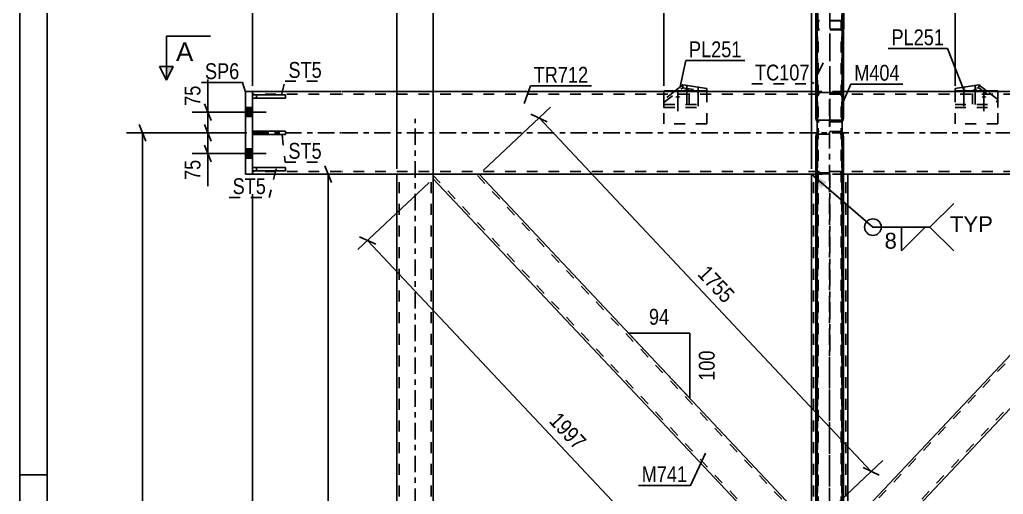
# Model space of a CAD drawing. Header units: millimetres. Extents: x 0 to 841, y 0 to 594.
# Drawn here: x 0 to 177.9, y 294.5 to 380.3 of the extents above; entities that cross this region are included whole.
import ezdxf

# ---------------------------------------------------------------- set-up
doc = ezdxf.new("R2010")
doc.units = ezdxf.units.MM
doc.linetypes.add('DXK_LINE_DOT2', pattern=[3.9198, 1.9599, -1.9599])
doc.linetypes.add('DXK_LINE_DOT3', pattern=[5.9187, 2.979, -0.9799, 0.9799, -0.9799])
doc.styles.add('Arial', font='ARIAL.TTF', dxfattribs={"height": 0.2})
doc.styles.add('Arial Narrow', font='ARIALN.TTF', dxfattribs={"height": 0.2})

# ---------------------------------------------------------------- blocks, each defined once
blk = doc.blocks.new('Unknown-761548639-1132')
at = {"color": 5, "linetype": 'Continuous'}
for p, q in [((0, 594), (0, 0)), ((5, 589), (5, 5)), ((5, 298), (0, 298))]:
    blk.add_line(p, q, dxfattribs=at)
blk = doc.blocks.new('Bolt-761548639-3545 - 3536')
at = {"linetype": 'Continuous'}
for points in [[(170.76, 367.13), (170.67, 367.13), (170.58, 367.14), (170.49, 367.16), (170.42, 367.18), (170.37, 367.2), (170.33, 367.23), (170.31, 367.26), (170.31, 367.3), (170.33, 367.33), (170.37, 367.36), (170.42, 367.38), (170.49, 367.4), (170.58, 367.42), (170.67, 367.43), (170.76, 367.43), (170.85, 367.43), (170.94, 367.42), (171.02, 367.4), (171.09, 367.38), (171.15, 367.36), (171.19, 367.33), (171.21, 367.3), (171.21, 367.26), (171.19, 367.23), (171.15, 367.2), (171.09, 367.18), (171.02, 367.16), (170.94, 367.14), (170.85, 367.13)], [(172.82, 367.43), (172.73, 367.44), (172.64, 367.45), (172.56, 367.46), (172.49, 367.49), (172.43, 367.51), (172.39, 367.54), (172.37, 367.57), (172.37, 367.6), (172.39, 367.64), (172.43, 367.67), (172.49, 367.69), (172.56, 367.71), (172.64, 367.73), (172.73, 367.74), (172.82, 367.74), (172.91, 367.74), (173, 367.73), (173.08, 367.71), (173.15, 367.69), (173.21, 367.67), (173.25, 367.64), (173.27, 367.6), (173.27, 367.57), (173.25, 367.54), (173.21, 367.51), (173.15, 367.49), (173.08, 367.46), (173, 367.45), (172.91, 367.44)], [(174.43, 366.18), (174.33, 366.18), (174.24, 366.19), (174.16, 366.21), (174.09, 366.23), (174.04, 366.26), (174, 366.29), (173.98, 366.32), (173.98, 366.35), (174, 366.38), (174.04, 366.41), (174.09, 366.44), (174.16, 366.46), (174.24, 366.48), (174.33, 366.49), (174.43, 366.49), (174.52, 366.49), (174.61, 366.48), (174.69, 366.46), (174.76, 366.44), (174.81, 366.41), (174.85, 366.38), (174.87, 366.35), (174.87, 366.32), (174.85, 366.29), (174.81, 366.26), (174.76, 366.23), (174.69, 366.21), (174.61, 366.19), (174.52, 366.18)]]:
    blk.add_hatch(color=1, dxfattribs=at).paths.add_polyline_path(points)
at = {"color": 1, "linetype": 'Continuous'}
for p, q in [((172.82, 368.53), (172.82, 365)), ((170.76, 368.22), (170.76, 364.7)), ((174.43, 367.27), (174.43, 363.75))]:
    blk.add_line(p, q, dxfattribs=at)
at = {"color": 1, "linetype": 'DXK_LINE_DOT2'}
blk.add_line((172.36, 366.97), (172.36, 363.44), dxfattribs=at)
blk = doc.blocks.new('Part-761548639-3603 - 3536')
at = {"color": 7, "linetype": 'DXK_LINE_DOT2'}
for p, q in [((48.11, 353.58), (42.11, 353.58)), ((42.11, 353.58), (42.11, 352.98)), ((42.11, 352.98), (48.11, 352.98)), ((42.86, 352.98), (42.86, 353.58)), ((48.11, 352.98), (48.11, 353.58))]:
    blk.add_line(p, q, dxfattribs=at)
blk = doc.blocks.new('Part-761548639-3600 - 3536')
at = {"color": 2, "linetype": 'Continuous'}
for p, q in [((42.11, 352.98), (42.11, 353.58)), ((42.11, 353.58), (48.11, 353.58)), ((48.11, 352.98), (42.11, 352.98)), ((48.11, 353.58), (48.11, 352.98))]:
    blk.add_line(p, q, dxfattribs=at)
at = {"color": 7, "linetype": 'DXK_LINE_DOT2'}
blk.add_line((42.86, 352.98), (42.86, 353.58), dxfattribs=at)
blk = doc.blocks.new('Part-761548639-3608 - 3536')
at = {"color": 2, "linetype": 'Continuous'}
for p, q in [((58.11, 367.35), (42.11, 367.35)), ((144.02, 367.35), (58.21, 367.35)), ((234.81, 367.35), (149.02, 367.35)), ((58.11, 352.35), (42.11, 352.35)), ((144.02, 352.35), (58.21, 352.35)), ((234.81, 352.35), (149.02, 352.35))]:
    blk.add_line(p, q, dxfattribs=at)
at = {"color": 7, "linetype": 'DXK_LINE_DOT2'}
for p, q in [((42.11, 367.35), (42.11, 352.35)), ((58.11, 366.85), (42.11, 366.85)), ((234.81, 366.85), (58.21, 366.85)), ((149.02, 367.35), (144.02, 367.35)), ((58.11, 352.85), (42.11, 352.85)), ((234.81, 352.85), (58.21, 352.85)), ((149.02, 352.35), (144.02, 352.35))]:
    blk.add_line(p, q, dxfattribs=at)
at = {"color": 7, "linetype": 'DXK_LINE_DOT3'}
for p, q in [((42.11, 359.85), (58.11, 359.85)), ((58.21, 359.85), (234.81, 359.85))]:
    blk.add_line(p, q, dxfattribs=at)
blk = doc.blocks.new('Part-761548639-3695 - 3536')
at = {"color": 2, "linetype": 'Continuous'}
for p, q in [((169.21, 367.45), (169.21, 367.35)), ((169.21, 367.45), (176.93, 367.45)), ((176.93, 367.45), (176.93, 367.35))]:
    blk.add_line(p, q, dxfattribs=at)
at = {"color": 7, "linetype": 'DXK_LINE_DOT2'}
for p, q in [((169.21, 367.35), (169.21, 361.45)), ((176.93, 367.35), (176.93, 361.45)), ((176.93, 361.45), (169.21, 361.45))]:
    blk.add_line(p, q, dxfattribs=at)
blk = doc.blocks.new('Part-761548639-3570 - 3536')
at = {"color": 2, "linetype": 'Continuous'}
for p, q in [((40.86, 352.35), (40.86, 367.35)), ((40.86, 367.35), (42.11, 367.35)), ((42.11, 352.35), (42.11, 367.35)), ((40.86, 352.35), (42.11, 352.35))]:
    blk.add_line(p, q, dxfattribs=at)
blk = doc.blocks.new('Part-761548639-3590 - 3536')
at = {"color": 2, "linetype": 'Continuous'}
for p, q in [((143.22, 352.35), (143.21, 288.44)), ((149.81, 288.44), (149.82, 352.35))]:
    blk.add_line(p, q, dxfattribs=at)
at = {"color": 7, "linetype": 'DXK_LINE_DOT2'}
for p, q in [((143.22, 352.35), (143.22, 352.35)), ((143.22, 352.35), (149.82, 352.35)), ((143.22, 352.35), (143.22, 352.35)), ((143.61, 207.85), (143.62, 352.35)), ((149.41, 207.85), (149.42, 352.35)), ((149.82, 352.35), (149.82, 352.35)), ((149.82, 352.35), (149.82, 352.35))]:
    blk.add_line(p, q, dxfattribs=at)
at = {"color": 7, "linetype": 'DXK_LINE_DOT3'}
blk.add_line((146.51, 207.85), (146.52, 352.35), dxfattribs=at)
blk = doc.blocks.new('Part-761548639-3598 - 3536')
at = {"color": 2, "linetype": 'Continuous'}
for p, q in [((42.11, 359.55), (42.11, 360.15)), ((42.11, 360.15), (48.11, 360.15)), ((48.11, 359.55), (42.11, 359.55)), ((48.11, 360.15), (48.11, 359.55))]:
    blk.add_line(p, q, dxfattribs=at)
at = {"color": 7, "linetype": 'DXK_LINE_DOT2'}
blk.add_line((42.86, 359.55), (42.86, 360.15), dxfattribs=at)
blk = doc.blocks.new('Part-761548639-3599 - 3536')
at = {"color": 2, "linetype": 'Continuous'}
for p, q in [((42.11, 366.73), (48.11, 366.73)), ((42.11, 366.73), (42.11, 366.13)), ((48.11, 366.73), (48.11, 366.13)), ((48.11, 366.13), (42.11, 366.13))]:
    blk.add_line(p, q, dxfattribs=at)
at = {"color": 7, "linetype": 'DXK_LINE_DOT2'}
blk.add_line((42.86, 366.13), (42.86, 366.73), dxfattribs=at)
blk = doc.blocks.new('Part-761548639-3601 - 3536')
at = {"color": 7, "linetype": 'DXK_LINE_DOT2'}
for p, q in [((48.11, 360.15), (42.11, 360.15)), ((42.11, 360.15), (42.11, 359.55)), ((42.11, 359.55), (48.11, 359.55)), ((42.86, 359.55), (42.86, 360.15)), ((48.11, 359.55), (48.11, 360.15))]:
    blk.add_line(p, q, dxfattribs=at)
blk = doc.blocks.new('Part-761548639-3602 - 3536')
at = {"color": 7, "linetype": 'DXK_LINE_DOT2'}
for p, q in [((48.11, 366.73), (42.11, 366.73)), ((42.11, 366.73), (42.11, 366.13)), ((42.86, 366.73), (42.86, 366.13)), ((48.11, 366.13), (48.11, 366.73)), ((42.11, 366.13), (48.11, 366.13))]:
    blk.add_line(p, q, dxfattribs=at)
blk = doc.blocks.new('Part-761548639-3680 - 3536')
at = {"color": 7, "linetype": 'DXK_LINE_DOT2'}
for p, q in [((144.06, 401.08), (144.02, 400.76)), ((144.02, 400.76), (144.02, 393.95)), ((144.19, 401.36), (144.06, 401.08)), ((144.39, 401.54), (144.19, 401.36)), ((144.32, 400.76), (144.34, 400.92)), ((144.32, 400.76), (144.32, 362.46)), ((144.34, 400.92), (144.4, 401.06)), ((144.62, 401.6), (144.39, 401.54)), ((144.4, 401.06), (144.5, 401.15)), ((144.5, 401.15), (144.62, 401.18)), ((144.62, 401.6), (148.42, 401.6)), ((148.42, 401.18), (144.62, 401.18)), ((148.65, 401.54), (148.42, 401.6)), ((148.42, 401.18), (148.53, 401.15)), ((148.53, 401.15), (148.63, 401.06)), ((148.63, 401.06), (148.69, 400.92)), ((148.84, 401.36), (148.65, 401.54)), ((148.69, 400.92), (148.72, 400.76)), ((148.72, 400.76), (148.72, 362.46)), ((148.97, 401.08), (148.84, 401.36)), ((149.02, 400.76), (148.97, 401.08)), ((149.02, 400.76), (149.02, 393.95)), ((144.02, 395.45), (144.06, 395.13)), ((144.06, 395.13), (144.19, 394.86)), ((144.34, 395.29), (144.32, 395.45)), ((144.4, 395.16), (144.34, 395.29)), ((144.5, 395.07), (144.4, 395.16)), ((144.62, 395.03), (144.5, 395.07)), ((148.42, 395.03), (144.62, 395.03)), ((148.53, 395.07), (148.42, 395.03)), ((148.63, 395.16), (148.53, 395.07)), ((148.69, 395.29), (148.63, 395.16)), ((148.72, 395.45), (148.69, 395.29)), ((148.84, 394.86), (148.97, 395.13)), ((148.97, 395.13), (149.02, 395.45)), ((144.19, 394.86), (144.39, 394.68)), ((144.39, 394.68), (144.62, 394.62)), ((148.42, 394.62), (144.62, 394.62)), ((148.42, 394.62), (148.65, 394.68)), ((148.65, 394.68), (148.84, 394.86)), ((144.02, 366.5), (144.06, 366.74)), ((144.34, 366.62), (144.32, 366.5)), ((144.4, 366.73), (144.34, 366.62)), ((144.39, 367.09), (144.62, 367.14)), ((144.5, 366.79), (144.4, 366.73)), ((144.62, 366.82), (144.5, 366.79)), ((144.62, 367.14), (148.42, 367.14)), ((148.42, 366.82), (144.62, 366.82)), ((148.42, 367.14), (148.65, 367.09)), ((148.53, 366.79), (148.42, 366.82)), ((148.63, 366.73), (148.53, 366.79)), ((148.69, 366.62), (148.63, 366.73)), ((148.72, 366.5), (148.69, 366.62)), ((148.97, 366.74), (149.02, 366.5)), ((144.32, 362.46), (144.34, 362.33)), ((144.34, 362.33), (144.4, 362.23)), ((144.48, 361.85), (144.39, 361.87)), ((144.4, 362.23), (144.5, 362.16)), ((144.62, 361.82), (144.48, 361.85)), ((144.5, 362.16), (144.62, 362.14)), ((144.62, 362.14), (148.42, 362.14)), ((148.42, 361.82), (144.62, 361.82)), ((148.42, 362.14), (148.53, 362.16)), ((148.59, 361.85), (148.42, 361.82)), ((148.53, 362.16), (148.63, 362.23)), ((148.65, 361.87), (148.59, 361.85)), ((148.63, 362.23), (148.69, 362.33)), ((148.69, 362.33), (148.72, 362.46))]:
    blk.add_line(p, q, dxfattribs=at)
at = {"color": 7, "linetype": 'DXK_LINE_DOT3'}
blk.add_line((146.52, 361.06), (146.52, 401.53), dxfattribs=at)
at = {"color": 2, "linetype": 'Continuous'}
for p, q in [((144.02, 393.95), (144.02, 362.46)), ((149.02, 393.95), (149.02, 362.46)), ((144.06, 362.21), (144.02, 362.46)), ((149.02, 362.46), (148.97, 362.21))]:
    blk.add_line(p, q, dxfattribs=at)
at = {"color": 7, "linetype": 'DXK_LINE_DOT2'}
for centre, start, end in [((144.64, 366.52), 114.319, 159.2408), ((148.39, 366.52), 20.7574, 65.6791), ((144.64, 362.43), 227.6266, 245.6791), ((148.39, 362.43), 294.319, 312.3715)]:
    blk.add_arc(centre, 0.621, start, end, dxfattribs=at)
at = {"color": 2, "linetype": 'Continuous'}
for centre, start, end in [((144.64, 362.43), 200.7574, 227.6266), ((148.39, 362.43), 312.3715, 339.2408)]:
    blk.add_arc(centre, 0.621, start, end, dxfattribs=at)
blk = doc.blocks.new('Bolt-761548639-3617 - 3536')
at = {"linetype": 'Continuous'}
for points in [[(40.86, 364.43), (40.86, 362.78), (42.11, 362.78), (42.11, 364.43)], [(40.86, 364.43), (40.86, 362.78), (42.11, 362.78), (42.11, 364.43)], [(40.86, 356.93), (40.86, 355.28), (42.11, 355.28), (42.11, 356.93)], [(40.86, 356.93), (40.86, 355.28), (42.11, 355.28), (42.11, 356.93)]]:
    blk.add_hatch(color=1, dxfattribs=at).paths.add_polyline_path(points)
at = {"color": 1, "linetype": 'Continuous'}
for p, q in [((38.66, 363.6), (44.61, 363.6)), ((38.66, 363.6), (44.61, 363.6)), ((40.86, 364.43), (42.11, 364.43)), ((40.86, 364.43), (42.11, 364.43)), ((40.86, 362.78), (42.11, 362.78)), ((40.86, 362.78), (42.11, 362.78)), ((38.66, 356.1), (44.61, 356.1)), ((38.66, 356.1), (44.61, 356.1)), ((40.86, 356.93), (42.11, 356.93)), ((40.86, 356.93), (42.11, 356.93)), ((40.86, 355.28), (42.11, 355.28)), ((40.86, 355.28), (42.11, 355.28))]:
    blk.add_line(p, q, dxfattribs=at)
blk = doc.blocks.new('Part-761548639-3652 - 3536')
at = {"color": 2, "linetype": 'Continuous'}
for p, q in [((74.82, 351.55), (74.82, 352.35)), ((74.82, 352.35), (83.12, 352.35)), ((143.21, 288.44), (83.12, 352.35)), ((74.82, 351.55), (141.99, 280.11)), ((143.21, 278.8), (143.21, 288.44))]:
    blk.add_line(p, q, dxfattribs=at)
at = {"color": 7, "linetype": 'DXK_LINE_DOT2'}
for p, q in [((143.21, 287.85), (82.57, 352.35)), ((143.21, 279.39), (74.82, 352.13)), ((143.21, 278.8), (141.99, 280.11)), ((143.21, 279.39), (143.21, 279.43))]:
    blk.add_line(p, q, dxfattribs=at)
blk = doc.blocks.new('Part-761548639-3670 - 3536')
at = {"color": 7, "linetype": 'DXK_LINE_DOT3'}
blk.add_line((71.51, 197.85), (71.52, 362.35), dxfattribs=at)
at = {"color": 2, "linetype": 'Continuous'}
for p, q in [((68.21, 207.85), (68.22, 352.35)), ((68.22, 352.35), (74.82, 352.35)), ((74.81, 208.68), (74.82, 351.55))]:
    blk.add_line(p, q, dxfattribs=at)
at = {"color": 7, "linetype": 'DXK_LINE_DOT2'}
for p, q in [((68.61, 207.85), (68.62, 352.35)), ((68.62, 352.35), (68.65, 352.35)), ((74.41, 207.85), (74.42, 352.35)), ((74.82, 352.35), (74.82, 351.55))]:
    blk.add_line(p, q, dxfattribs=at)
blk = doc.blocks.new('Part-761548639-3689 - 3536')
at = {"color": 7, "linetype": 'DXK_LINE_DOT2'}
for p, q in [((144.02, 367.35), (144.02, 373.78)), ((144.32, 366.5), (144.32, 373.78)), ((148.72, 366.5), (148.72, 373.78)), ((149.02, 367.35), (149.02, 373.78)), ((144.02, 362.46), (144.02, 369.74)), ((144.32, 362.46), (144.32, 369.74)), ((148.72, 362.46), (148.72, 369.74)), ((149.02, 362.46), (149.02, 369.74)), ((144.02, 367.35), (144.02, 362.46)), ((144.06, 366.74), (144.02, 366.5)), ((144.32, 366.5), (144.34, 366.62)), ((144.34, 366.62), (144.4, 366.73)), ((144.62, 367.14), (144.39, 367.09)), ((144.4, 366.73), (144.5, 366.79)), ((144.5, 366.79), (144.62, 366.82)), ((148.42, 367.14), (144.62, 367.14)), ((148.42, 366.82), (144.62, 366.82)), ((148.59, 367.1), (148.42, 367.14)), ((148.42, 366.82), (148.53, 366.79)), ((148.53, 366.79), (148.63, 366.73)), ((148.65, 367.09), (148.59, 367.1)), ((148.63, 366.73), (148.69, 366.62)), ((148.69, 366.62), (148.72, 366.5)), ((149.02, 366.5), (148.97, 366.74)), ((149.02, 367.35), (149.02, 362.46)), ((144.32, 362.46), (144.32, 366.5)), ((148.72, 362.46), (148.72, 366.5)), ((144.02, 362.46), (144.06, 362.21)), ((144.34, 362.33), (144.32, 362.46)), ((144.4, 362.23), (144.34, 362.33)), ((144.39, 361.87), (144.62, 361.82)), ((144.5, 362.16), (144.4, 362.23)), ((144.62, 362.14), (144.5, 362.16)), ((148.42, 362.14), (144.62, 362.14)), ((148.42, 361.82), (144.62, 361.82)), ((148.53, 362.16), (148.42, 362.14)), ((148.42, 361.82), (148.59, 361.85)), ((148.63, 362.23), (148.53, 362.16)), ((148.59, 361.85), (148.65, 361.87)), ((148.69, 362.33), (148.63, 362.23)), ((148.72, 362.46), (148.69, 362.33)), ((148.97, 362.21), (149.02, 362.46))]:
    blk.add_line(p, q, dxfattribs=at)
at = {"color": 7, "linetype": 'DXK_LINE_DOT3'}
blk.add_line((146.52, 371.76), (146.52, 361.06), dxfattribs=at)
at = {"color": 7, "linetype": 'DXK_LINE_DOT2'}
for centre, start, end in [((144.64, 366.52), 114.3191, 159.2408), ((148.39, 366.52), 20.7573, 65.6791), ((144.64, 362.43), 200.7573, 245.6791), ((148.39, 362.43), 294.3191, 339.2408)]:
    blk.add_arc(centre, 0.621, start, end, dxfattribs=at)
blk = doc.blocks.new('Part-761548639-3698 - 3536')
at = {"color": 2, "linetype": 'Continuous'}
for p, q in [((116.55, 367.45), (116.55, 367.35)), ((116.55, 367.45), (124.28, 367.45)), ((124.28, 367.45), (124.28, 367.35))]:
    blk.add_line(p, q, dxfattribs=at)
at = {"color": 7, "linetype": 'DXK_LINE_DOT2'}
for p, q in [((116.55, 367.35), (116.55, 361.45)), ((124.28, 367.35), (124.28, 361.45)), ((124.28, 361.45), (116.55, 361.45))]:
    blk.add_line(p, q, dxfattribs=at)
blk = doc.blocks.new('Part-761548639-3707 - 3536')
at = {"color": 2, "linetype": 'Continuous'}
for p, q in [((209.92, 352.35), (149.81, 288.44)), ((218.22, 351.54), (218.22, 352.35)), ((218.22, 351.54), (151.04, 280.11)), ((149.81, 279.97), (149.81, 288.44)), ((149.81, 278.8), (149.81, 279.97))]:
    blk.add_line(p, q, dxfattribs=at)
at = {"color": 7, "linetype": 'DXK_LINE_DOT2'}
for p, q in [((210.46, 352.35), (149.81, 287.85)), ((218.22, 352.35), (209.92, 352.35)), ((218.22, 352.13), (149.81, 279.39)), ((151.04, 280.11), (149.81, 278.8)), ((149.81, 278.89), (149.81, 279.97)), ((149.81, 279.39), (149.81, 279.43))]:
    blk.add_line(p, q, dxfattribs=at)
blk = doc.blocks.new('Part-761548639-3728 - 3536')
at = {"color": 7, "linetype": 'DXK_LINE_DOT3'}
blk.add_line((146.51, 220.87), (146.52, 407.86), dxfattribs=at)
at = {"color": 2, "linetype": 'Continuous'}
for p, q in [((144.23, 229.36), (144.23, 400.74)), ((148.8, 229.36), (148.8, 400.74))]:
    blk.add_line(p, q, dxfattribs=at)
at = {"color": 7, "linetype": 'DXK_LINE_DOT2'}
for p, q in [((144.43, 229.36), (144.43, 400.74)), ((148.6, 229.36), (148.6, 400.74))]:
    blk.add_line(p, q, dxfattribs=at)
blk = doc.blocks.new('Part-761548639-3733 - 3536')
at = {"color": 2, "linetype": 'Continuous'}
for p, q in [((144.02, 359.1), (144.06, 359.48)), ((148.97, 359.48), (149.02, 359.1)), ((144.01, 232.7), (144.02, 359.1)), ((149.02, 359.1), (149.01, 232.7))]:
    blk.add_line(p, q, dxfattribs=at)
at = {"color": 7, "linetype": 'DXK_LINE_DOT2'}
for p, q in [((144.39, 360.03), (144.48, 360.06)), ((144.48, 360.06), (144.62, 360.1)), ((144.62, 359.6), (144.5, 359.56)), ((148.42, 360.1), (144.62, 360.1)), ((144.62, 359.6), (148.42, 359.6)), ((148.42, 360.1), (148.59, 360.05)), ((148.53, 359.56), (148.42, 359.6)), ((148.59, 360.05), (148.65, 360.03)), ((144.31, 232.03), (144.32, 359.1)), ((144.34, 359.29), (144.32, 359.1)), ((148.72, 359.1), (148.69, 359.29)), ((148.71, 232.03), (148.72, 359.1)), ((144.06, 352.68), (144.02, 352.88)), ((144.06, 352.68), (144.09, 352.64)), ((144.09, 352.64), (144.19, 352.56)), ((144.19, 352.56), (144.39, 352.49)), ((144.32, 352.88), (144.34, 352.78)), ((144.34, 352.78), (144.4, 352.7)), ((144.39, 352.49), (144.62, 352.46)), ((144.4, 352.7), (144.5, 352.64)), ((144.5, 352.64), (144.62, 352.63)), ((144.62, 352.63), (148.42, 352.63)), ((144.62, 352.46), (148.42, 352.46)), ((148.42, 352.63), (148.53, 352.64)), ((148.42, 352.46), (148.65, 352.49)), ((148.53, 352.64), (148.63, 352.7)), ((148.63, 352.7), (148.69, 352.78)), ((148.65, 352.49), (148.84, 352.56)), ((148.69, 352.78), (148.72, 352.88)), ((148.84, 352.56), (148.94, 352.64)), ((148.94, 352.64), (148.97, 352.68)), ((148.97, 352.68), (149.02, 352.88))]:
    blk.add_line(p, q, dxfattribs=at)
at = {"color": 2, "linetype": 'Continuous'}
for centre, start, end in [((144.97, 359.31), 143.9948, 169.2539), ((148.06, 359.31), 10.7442, 36.0033)]:
    blk.add_arc(centre, 0.928, start, end, dxfattribs=at)
at = {"color": 7, "linetype": 'DXK_LINE_DOT2'}
for centre, radius, start, end in [((144.97, 359.31), 0.928, 129.2516, 143.9948), ((144.8, 359.2), 0.464, 129.2516, 169.2539), ((148.24, 359.2), 0.464, 10.7442, 50.7465), ((148.06, 359.31), 0.928, 36.0033, 50.7465)]:
    blk.add_arc(centre, radius, start, end, dxfattribs=at)
blk = doc.blocks.new('Part-761548639-3734 - 3536')
at = {"color": 2, "linetype": 'Continuous'}
for p, q in [((173.52, 368.53), (169.21, 367.84)), ((174.9, 367.45), (173.52, 368.53)), ((169.21, 367.84), (169.21, 367.45))]:
    blk.add_line(p, q, dxfattribs=at)
at = {"color": 7, "linetype": 'DXK_LINE_DOT2'}
for p, q in [((173.52, 368.53), (173.52, 367.97)), ((169.21, 367.27), (173.52, 367.97)), ((169.21, 367.45), (169.21, 364.41)), ((173.52, 367.97), (176.93, 365.31)), ((176.93, 365.87), (174.9, 367.45)), ((169.21, 364.97), (176.93, 364.97)), ((176.93, 364.41), (176.93, 365.87)), ((169.21, 364.41), (176.93, 364.41))]:
    blk.add_line(p, q, dxfattribs=at)
blk = doc.blocks.new('Part-761548639-3735 - 3536')
at = {"color": 2, "linetype": 'Continuous'}
for p, q in [((119.96, 368.53), (118.58, 367.45)), ((124.28, 367.84), (119.96, 368.53)), ((124.28, 367.45), (124.28, 367.84))]:
    blk.add_line(p, q, dxfattribs=at)
at = {"color": 7, "linetype": 'DXK_LINE_DOT2'}
for p, q in [((119.96, 368.53), (119.96, 367.97)), ((116.55, 365.31), (119.96, 367.97)), ((118.58, 367.45), (116.55, 365.87)), ((119.96, 367.97), (124.28, 367.27)), ((124.28, 367.45), (124.28, 364.41)), ((116.55, 365.87), (116.55, 364.41)), ((116.55, 364.97), (124.28, 364.97)), ((116.55, 364.41), (124.28, 364.41))]:
    blk.add_line(p, q, dxfattribs=at)
blk = doc.blocks.new('Bolt-761548639-3736 - 3536')
at = {"linetype": 'Continuous'}
for points in [[(120.66, 367.43), (120.56, 367.44), (120.48, 367.45), (120.39, 367.46), (120.32, 367.49), (120.27, 367.51), (120.23, 367.54), (120.21, 367.57), (120.21, 367.6), (120.23, 367.64), (120.27, 367.67), (120.32, 367.69), (120.39, 367.71), (120.48, 367.73), (120.56, 367.74), (120.66, 367.74), (120.75, 367.74), (120.84, 367.73), (120.92, 367.71), (120.99, 367.69), (121.05, 367.67), (121.09, 367.64), (121.11, 367.6), (121.11, 367.57), (121.09, 367.54), (121.05, 367.51), (120.99, 367.49), (120.92, 367.46), (120.84, 367.45), (120.75, 367.44)], [(122.72, 367.13), (122.63, 367.13), (122.54, 367.14), (122.46, 367.16), (122.39, 367.18), (122.33, 367.2), (122.29, 367.23), (122.27, 367.26), (122.27, 367.3), (122.29, 367.33), (122.33, 367.36), (122.39, 367.38), (122.46, 367.41), (122.54, 367.42), (122.63, 367.43), (122.72, 367.43), (122.81, 367.43), (122.9, 367.42), (122.98, 367.41), (123.05, 367.38), (123.11, 367.36), (123.15, 367.33), (123.17, 367.3), (123.17, 367.26), (123.15, 367.23), (123.11, 367.2), (123.05, 367.18), (122.98, 367.16), (122.9, 367.14), (122.81, 367.13)], [(119.06, 366.18), (118.96, 366.18), (118.87, 366.19), (118.79, 366.21), (118.72, 366.23), (118.67, 366.26), (118.63, 366.29), (118.61, 366.32), (118.61, 366.35), (118.63, 366.38), (118.67, 366.41), (118.72, 366.44), (118.79, 366.46), (118.87, 366.48), (118.96, 366.49), (119.06, 366.49), (119.15, 366.49), (119.24, 366.48), (119.32, 366.46), (119.39, 366.44), (119.45, 366.41), (119.48, 366.38), (119.5, 366.35), (119.5, 366.32), (119.48, 366.29), (119.45, 366.26), (119.39, 366.23), (119.32, 366.21), (119.24, 366.19), (119.15, 366.18)]]:
    blk.add_hatch(color=1, dxfattribs=at).paths.add_polyline_path(points)
at = {"color": 1, "linetype": 'Continuous'}
for p, q in [((120.66, 368.53), (120.66, 365)), ((119.06, 367.27), (119.06, 363.75)), ((122.72, 368.22), (122.72, 364.7))]:
    blk.add_line(p, q, dxfattribs=at)
at = {"color": 1, "linetype": 'DXK_LINE_DOT2'}
blk.add_line((121.12, 366.97), (121.12, 363.44), dxfattribs=at)
blk = doc.blocks.new('Part-761548639-3745 - 3536')
at = {"color": 7, "linetype": 'DXK_LINE_DOT2'}
for p, q in [((144.08, 398.31), (144.12, 398.39)), ((144.08, 397.01), (144.08, 398.31)), ((144.08, 398.31), (144.08, 379.98)), ((144.08, 397.01), (144.08, 378.68)), ((144.12, 396.93), (144.08, 397.01)), ((144.12, 398.39), (144.25, 398.45)), ((144.25, 396.86), (144.12, 396.93)), ((144.25, 398.45), (144.45, 398.5)), ((144.45, 396.82), (144.25, 396.86)), ((144.4, 398.35), (144.38, 398.31)), ((144.38, 397.01), (144.38, 398.31)), ((144.38, 379.98), (144.38, 398.31)), ((144.38, 397.01), (144.38, 378.68)), ((144.38, 397.01), (144.4, 396.97)), ((144.46, 398.38), (144.4, 398.35)), ((144.4, 396.97), (144.46, 396.94)), ((144.45, 398.5), (144.68, 398.51)), ((144.68, 396.8), (144.45, 396.82)), ((144.56, 398.4), (144.46, 398.38)), ((144.46, 396.94), (144.56, 396.91)), ((144.68, 398.41), (144.56, 398.4)), ((144.56, 396.91), (144.68, 396.91)), ((144.68, 398.51), (148.48, 398.51)), ((144.68, 398.41), (148.48, 398.41)), ((144.68, 396.91), (148.48, 396.91)), ((144.68, 396.8), (148.48, 396.8)), ((148.48, 398.51), (148.71, 398.5)), ((148.59, 398.4), (148.48, 398.41)), ((148.48, 396.91), (148.59, 396.91)), ((148.71, 396.82), (148.48, 396.8)), ((148.69, 398.38), (148.59, 398.4)), ((148.59, 396.91), (148.69, 396.94)), ((148.75, 398.35), (148.69, 398.38)), ((148.69, 396.94), (148.75, 396.97)), ((148.71, 398.5), (148.9, 398.45)), ((148.9, 396.86), (148.71, 396.82)), ((148.78, 398.31), (148.75, 398.35)), ((148.75, 396.97), (148.78, 397.01)), ((148.78, 397.01), (148.78, 398.31)), ((148.78, 398.31), (148.78, 379.98)), ((148.78, 378.68), (148.78, 397.01)), ((148.9, 398.45), (149.03, 398.39)), ((149.03, 396.93), (148.9, 396.86)), ((149.03, 398.39), (149.08, 398.31)), ((149.08, 397.01), (149.03, 396.93)), ((149.08, 397.01), (149.08, 398.31)), ((149.08, 398.31), (149.08, 389.35)), ((149.08, 397.01), (149.08, 378.68)), ((144.12, 380.06), (144.08, 379.98)), ((144.08, 378.68), (144.08, 379.98)), ((144.25, 380.13), (144.12, 380.06)), ((144.45, 380.17), (144.25, 380.13)), ((144.38, 379.98), (144.4, 380.02)), ((144.38, 378.68), (144.38, 379.98)), ((144.4, 380.02), (144.46, 380.06)), ((144.68, 380.19), (144.45, 380.17)), ((144.46, 380.06), (144.56, 380.08)), ((144.56, 380.08), (144.68, 380.09)), ((148.48, 380.19), (144.68, 380.19)), ((148.48, 380.09), (144.68, 380.09)), ((148.7, 380.17), (148.48, 380.19)), ((148.48, 380.09), (148.59, 380.08)), ((148.59, 380.08), (148.69, 380.06)), ((148.69, 380.06), (148.75, 380.02)), ((148.9, 380.13), (148.7, 380.17)), ((148.75, 380.02), (148.78, 379.98)), ((148.78, 379.98), (148.78, 378.68)), ((149.02, 380.07), (148.9, 380.13)), ((144.08, 378.68), (144.12, 378.61)), ((144.12, 378.61), (144.25, 378.54)), ((144.25, 378.54), (144.45, 378.49)), ((144.4, 378.65), (144.38, 378.68)), ((144.46, 378.61), (144.4, 378.65)), ((144.45, 378.49), (144.68, 378.48)), ((144.56, 378.59), (144.46, 378.61)), ((144.68, 378.58), (144.56, 378.59)), ((148.48, 378.58), (144.68, 378.58)), ((148.48, 378.48), (144.68, 378.48)), ((148.59, 378.59), (148.48, 378.58)), ((148.48, 378.48), (148.7, 378.49)), ((148.69, 378.61), (148.59, 378.59)), ((148.75, 378.65), (148.69, 378.61)), ((148.7, 378.49), (148.9, 378.54)), ((148.78, 378.68), (148.75, 378.65)), ((149.02, 378.6), (148.9, 378.54))]:
    blk.add_line(p, q, dxfattribs=at)
at = {"color": 2, "linetype": 'Continuous'}
for p, q in [((149.08, 389.35), (149.08, 379.98)), ((149.03, 380.06), (149.02, 380.07)), ((149.08, 379.98), (149.03, 380.06)), ((149.08, 378.68), (149.08, 379.98)), ((149.03, 378.61), (149.02, 378.6)), ((149.03, 378.61), (149.08, 378.68))]:
    blk.add_line(p, q, dxfattribs=at)
blk = doc.blocks.new('StraightDimension-761548639-10402 - 3536')
at = {"color": 7, "linetype": 'Continuous'}
for p, q in [((74.82, 352.55), (74.82, 462.11)), ((68.22, 353.35), (68.22, 457.61))]:
    blk.add_line(p, q, dxfattribs=at)
blk = doc.blocks.new('StraightDimension-761548639-9866 - 3536')
at = {"color": 7, "linetype": 'Continuous'}
blk.add_line((42.11, 351.35), (42.11, 242.91), dxfattribs=at)
blk = doc.blocks.new('StraightDimension-761548639-4116 - 3536')
at = {"color": 7, "linetype": 'Continuous'}
for p, q in [((218.94, 350.86), (230.84, 339.68)), ((228.5, 339.82), (229.68, 342.82)), ((160.69, 268.58), (229.09, 341.32)), ((150.54, 278.12), (162.44, 266.93)), ((161.28, 270.08), (160.1, 267.07))]:
    blk.add_line(p, q, dxfattribs=at)
at = {"color": 0}
blk.add_wipeout([(197.26, 308.56), (194.2, 311.44), (188.37, 305.24), (191.43, 302.36)], dxfattribs=at)
at = {"color": 3, "style": 'Arial Narrow'}
blk.add_text('1997', height=2.863, rotation=46.7591, dxfattribs=at).set_placement((191.4, 303.21))
blk = doc.blocks.new('StraightDimension-761548639-3812 - 3536')
at = {"color": 7, "linetype": 'Continuous'}
for p, q in [((22.8, 358.35), (21.6, 361.35)), ((41.11, 359.85), (19.35, 359.85)), ((22.2, 200.32), (22.2, 359.85))]:
    blk.add_line(p, q, dxfattribs=at)
blk = doc.blocks.new('StraightDimension-761548639-4012 - 3536')
at = {"color": 7, "linetype": 'Continuous'}
for p, q in [((33.45, 365.1), (34.65, 362.1)), ((39.86, 363.6), (31.2, 363.6)), ((34.05, 359.85), (34.05, 363.6)), ((34.65, 358.35), (33.45, 361.35)), ((41.11, 359.85), (31.2, 359.85))]:
    blk.add_line(p, q, dxfattribs=at)
at = {"color": 0}
blk.add_wipeout([(33.3, 368.98), (29.1, 368.98), (29.1, 364.13), (33.3, 364.13)], dxfattribs=at)
at = {"color": 7, "linetype": 'Continuous'}
blk.add_line((34.05, 363.6), (34.05, 369.51), dxfattribs=at)
blk.add_line((34.05, 363.6), (34.05, 369.51), dxfattribs=at)
at = {"color": 3, "style": 'Arial Narrow'}
blk.add_text('75', height=2.863, rotation=90.0002, dxfattribs=at).set_placement((32.7, 364.73))
blk = doc.blocks.new('StraightDimension-761548639-4025 - 3536')
at = {"color": 7, "linetype": 'Continuous'}
for p, q in [((33.45, 361.35), (34.65, 358.35)), ((41.11, 359.85), (31.2, 359.85)), ((34.05, 356.1), (34.05, 359.85)), ((39.86, 356.1), (31.2, 356.1)), ((34.65, 354.6), (33.45, 357.6))]:
    blk.add_line(p, q, dxfattribs=at)
at = {"color": 0}
blk.add_wipeout([(33.3, 355.58), (29.1, 355.58), (29.1, 350.72), (33.3, 350.72)], dxfattribs=at)
at = {"color": 7, "linetype": 'Continuous'}
blk.add_line((34.05, 356.1), (34.05, 350.19), dxfattribs=at)
blk.add_line((34.05, 356.1), (34.05, 350.19), dxfattribs=at)
at = {"color": 3, "style": 'Arial Narrow'}
blk.add_text('75', height=2.863, rotation=90.0002, dxfattribs=at).set_placement((32.7, 351.32))
blk = doc.blocks.new('StraightDimension-761548639-10400 - 3536')
at = {"color": 7, "linetype": 'Continuous'}
for p, q in [((116.55, 368.35), (116.55, 457.61)), ((143.22, 353.35), (143.22, 457.61))]:
    blk.add_line(p, q, dxfattribs=at)
blk = doc.blocks.new('StraightDimension-761548639-4077 - 3536')
at = {"color": 7, "linetype": 'Continuous'}
for p, q in [((83.85, 353.04), (96.02, 364.48)), ((95.41, 361.85), (92.48, 363.21)), ((93.94, 362.53), (154.04, 298.61)), ((143.94, 289.12), (156.12, 300.57)), ((152.57, 299.3), (155.5, 297.93))]:
    blk.add_line(p, q, dxfattribs=at)
at = {"color": 0}
blk.add_wipeout([(127.45, 327.98), (130.51, 330.86), (124.68, 337.06), (121.62, 334.19)], dxfattribs=at)
at = {"color": 3, "style": 'Arial Narrow'}
blk.add_text('1755', height=2.863, rotation=-46.7648, dxfattribs=at).set_placement((122.47, 334.16))
blk = doc.blocks.new('StraightDimension-761548639-4170 - 3536')
at = {"color": 7, "linetype": 'Continuous'}
for p, q in [((74.09, 350.86), (61.18, 338.73)), ((64.4, 339.69), (61.47, 341.05)), ((62.93, 340.37), (131.33, 267.63)), ((142.49, 278.12), (129.58, 265.98)), ((129.87, 268.31), (132.79, 266.95))]:
    blk.add_line(p, q, dxfattribs=at)
at = {"color": 0}
blk.add_wipeout([(100.59, 301.41), (103.65, 304.29), (97.82, 310.49), (94.76, 307.61)], dxfattribs=at)
at = {"color": 3, "style": 'Arial Narrow'}
blk.add_text('1997', height=2.863, rotation=-46.7648, dxfattribs=at).set_placement((95.61, 307.59))
blk = doc.blocks.new('StraightDimension-761548639-4198 - 3536')
at = {"color": 7, "linetype": 'Continuous'}
for p, q in [((67.22, 352.35), (52.97, 352.35)), ((56.42, 350.85), (55.22, 353.85)), ((55.82, 207.85), (55.82, 352.35))]:
    blk.add_line(p, q, dxfattribs=at)
blk = doc.blocks.new('AngleDimension-761548639-9879 - 3536')
at = {"color": 7, "linetype": 'Continuous'}
for p, q in [((110.24, 323.51), (110.11, 323.64)), ((121.21, 323.64), (110.11, 323.64)), ((121.21, 311.84), (110.11, 323.64)), ((121.21, 311.84), (121.21, 323.64))]:
    blk.add_line(p, q, dxfattribs=at)
at = {"color": 0}
for points in [[(118.09, 324.54), (118.09, 328.74), (113.23, 328.74), (113.23, 324.54)], [(126.31, 321.08), (122.11, 321.08), (122.11, 314.4), (126.31, 314.4)]]:
    blk.add_wipeout(points, dxfattribs=at)
at = {"color": 3, "style": 'Arial Narrow'}
blk.add_text('94', height=2.863, dxfattribs=at).set_placement((113.83, 325.14))
blk.add_text('100', height=2.863, rotation=90.0002, dxfattribs=at).set_placement((125.71, 315))
blk = doc.blocks.new('StraightDimension-761548639-10398 - 3536')
at = {"color": 7, "linetype": 'Continuous'}
blk.add_line((169.21, 368.35), (169.21, 457.61), dxfattribs=at)
blk = doc.blocks.new('StraightDimension-761548639-10399 - 3536')
at = {"color": 7, "linetype": 'Continuous'}
for p, q in [((143.22, 353.35), (143.22, 457.61)), ((169.21, 368.35), (169.21, 457.61))]:
    blk.add_line(p, q, dxfattribs=at)
blk = doc.blocks.new('StraightDimension-761548639-10401 - 3536')
at = {"color": 7, "linetype": 'Continuous'}
for p, q in [((74.82, 352.55), (74.82, 462.11)), ((116.55, 368.35), (116.55, 457.61))]:
    blk.add_line(p, q, dxfattribs=at)
blk = doc.blocks.new('StraightDimension-761548639-10403 - 3536')
at = {"color": 7, "linetype": 'Continuous'}
for p, q in [((68.22, 353.35), (68.22, 457.61)), ((42.11, 368.35), (42.11, 452.13))]:
    blk.add_line(p, q, dxfattribs=at)
blk = doc.blocks.new('Mark-761548639-3604 - 3536')
at = {"color": 0}
blk.add_wipeout([(102.84, 368.92), (102.84, 371.92), (92.98, 371.92), (92.98, 368.92)], dxfattribs=at)
blk.add_wipeout([(102.84, 368.92), (102.84, 371.92), (92.98, 371.92), (92.98, 368.92)], dxfattribs=at)
at = {"color": 30, "linetype": 'Continuous'}
for p, q in [((91.23, 365.15), (92.38, 368.32)), ((92.38, 368.32), (103.44, 368.32))]:
    blk.add_line(p, q, dxfattribs=at)
at = {"color": 3, "style": 'Arial Narrow'}
blk.add_text('TR712', height=2.863, dxfattribs=at).set_placement((92.98, 368.92))
blk = doc.blocks.new('Mark-761548639-3676 - 3536')
at = {"color": 0}
blk.add_wipeout([(142.88, 369.32), (142.88, 372.32), (133.02, 372.32), (133.02, 369.32)], dxfattribs=at)
blk.add_wipeout([(142.88, 369.32), (142.88, 372.32), (133.02, 372.32), (133.02, 369.32)], dxfattribs=at)
at = {"color": 30, "linetype": 'DXK_LINE_DOT2'}
for p in [(145.37, 372.5), (132.42, 368.72)]:
    blk.add_line(p, (143.48, 368.72), dxfattribs=at)
at = {"color": 3, "style": 'Arial Narrow'}
blk.add_text('TC107', height=2.863, dxfattribs=at).set_placement((133.02, 369.32))
blk = doc.blocks.new('Mark-761548639-3566 - 3536')
at = {"color": 0}
blk.add_wipeout([(39.73, 369.57), (39.73, 372.57), (33.52, 372.57), (33.52, 369.57)], dxfattribs=at)
blk.add_wipeout([(39.73, 369.57), (39.73, 372.57), (33.52, 372.57), (33.52, 369.57)], dxfattribs=at)
at = {"color": 30, "linetype": 'Continuous'}
for p in [(32.92, 368.97), (40.86, 367.19)]:
    blk.add_line(p, (40.33, 368.97), dxfattribs=at)
at = {"color": 3, "style": 'Arial Narrow'}
blk.add_text('SP6', height=2.863, dxfattribs=at).set_placement((33.52, 369.57))
blk = doc.blocks.new('Mark-761548639-3648 - 3536')
at = {"color": 0}
blk.add_wipeout([(120.75, 296.67), (120.75, 299.67), (112.52, 299.67), (112.52, 296.67)], dxfattribs=at)
blk.add_wipeout([(120.75, 296.67), (120.75, 299.67), (112.52, 299.67), (112.52, 296.67)], dxfattribs=at)
at = {"color": 30, "linetype": 'Continuous'}
for p in [(124.06, 301.91), (111.92, 296.07)]:
    blk.add_line(p, (121.35, 296.07), dxfattribs=at)
at = {"color": 3, "style": 'Arial Narrow'}
blk.add_text('M741', height=2.863, dxfattribs=at).set_placement((112.52, 296.67))
blk = doc.blocks.new('Mark-761548639-20857 - 3536')
at = {"color": 0}
blk.add_wipeout([(130.57, 373.52), (130.57, 376.52), (121.07, 376.52), (121.07, 373.52)], dxfattribs=at)
blk.add_wipeout([(130.57, 373.52), (130.57, 376.52), (121.07, 376.52), (121.07, 373.52)], dxfattribs=at)
at = {"color": 30, "linetype": 'Continuous'}
for p, q in [((119.43, 367.91), (120.47, 372.92)), ((120.47, 372.92), (131.17, 372.92))]:
    blk.add_line(p, q, dxfattribs=at)
at = {"color": 3, "style": 'Arial Narrow'}
blk.add_text('PL251', height=2.863, dxfattribs=at).set_placement((121.07, 373.52))
blk = doc.blocks.new('WeldMark-761548639-4335 - 3536')
at = {"linetype": 'Continuous'}
blk.add_hatch(color=30, dxfattribs=at).paths.add_polyline_path([(145, 349.83), (143.22, 352.35), (145.98, 350.96)])
at = {"color": 30, "linetype": 'Continuous'}
blk.add_line((143.22, 352.35), (154.34, 342.79), dxfattribs=at)
at = {"color": 3, "linetype": 'Continuous'}
for q in [(168.95, 347.08), (168.95, 338.51)]:
    blk.add_line((164.66, 342.79), q, dxfattribs=at)
blk.add_arc((154.34, 342.79), 1.5, 90, 270, dxfattribs=at)
at = {"color": 0}
blk.add_wipeout([(158.86, 338.69), (158.86, 342.09), (156.24, 342.09), (156.24, 338.69)], dxfattribs=at)
at = {"color": 30, "linetype": 'Continuous'}
blk.add_line((154.34, 342.79), (164.66, 342.79), dxfattribs=at)
at = {"color": 3, "linetype": 'Continuous'}
for p, q in [((159.52, 342.79), (163.8, 342.79)), ((163.8, 342.79), (159.52, 338.51)), ((159.52, 338.51), (159.52, 342.79))]:
    blk.add_line(p, q, dxfattribs=at)
blk.add_arc((154.34, 342.79), 1.5, 270, 90, dxfattribs=at)
at = {"color": 3, "style": 'Arial'}
blk.add_text('8', height=2.87, dxfattribs=at).set_placement((156.44, 338.89))
at = {"color": 0, "linetype": 'Continuous'}
blk.add_wipeout([(176.04, 341.89), (176.04, 344.89), (168.26, 344.89), (168.26, 341.89)], dxfattribs=at)
blk.add_wipeout([(176.04, 341.89), (176.04, 344.89), (168.26, 344.89), (168.26, 341.89)], dxfattribs=at)
at = {"color": 3, "linetype": 'Continuous', "style": 'Arial'}
blk.add_text('TYP', height=2.865, dxfattribs=at).set_placement((168.26, 341.89))
blk = doc.blocks.new('Mark-761548639-9760 - 3536')
at = {"color": 0}
blk.add_wipeout([(159.18, 369.28), (159.18, 372.28), (150.96, 372.28), (150.96, 369.28)], dxfattribs=at)
blk.add_wipeout([(159.18, 369.28), (159.18, 372.28), (150.96, 372.28), (150.96, 369.28)], dxfattribs=at)
at = {"color": 30, "linetype": 'Continuous'}
for p, q in [((148.8, 365.01), (150.36, 368.68)), ((150.36, 368.68), (159.78, 368.68))]:
    blk.add_line(p, q, dxfattribs=at)
at = {"color": 3, "style": 'Arial Narrow'}
blk.add_text('M404', height=2.863, dxfattribs=at).set_placement((150.96, 369.28))
blk = doc.blocks.new('SectionMark-761548639-11785 - 3536')
at = {"linetype": 'Continuous'}
blk.add_hatch(color=6, dxfattribs=at).paths.add_polyline_path([(26.54, 371.85), (27.79, 371.85), (26.54, 369.35)])
at = {"color": 6, "linetype": 'Continuous'}
for p, q in [((26.54, 377.35), (34.54, 377.35)), ((26.54, 377.35), (26.54, 369.35)), ((26.54, 369.35), (25.29, 371.85)), ((27.79, 371.85), (25.29, 371.85)), ((26.54, 369.35), (27.79, 371.85))]:
    blk.add_line(p, q, dxfattribs=at)
at = {"color": 0, "linetype": 'Continuous'}
blk.add_wipeout([(31.4, 372.85), (31.4, 376.35), (28.29, 376.35), (28.29, 372.85)], dxfattribs=at)
at = {"color": 3, "linetype": 'Continuous', "style": 'Arial'}
blk.add_text('A', height=3.34, dxfattribs=at).set_placement((28.29, 372.85))
blk = doc.blocks.new('Mark-761548639-9841 - 3536')
at = {"color": 0}
blk.add_wipeout([(54.63, 355.16), (54.63, 358.16), (48.61, 358.16), (48.61, 355.16)], dxfattribs=at)
blk.add_wipeout([(54.63, 355.16), (54.63, 358.16), (48.61, 358.16), (48.61, 355.16)], dxfattribs=at)
at = {"color": 30, "linetype": 'DXK_LINE_DOT2'}
for p, q in [((47.48, 359.55), (48.01, 354.56)), ((48.01, 354.56), (55.23, 354.56))]:
    blk.add_line(p, q, dxfattribs=at)
at = {"color": 3, "style": 'Arial Narrow'}
blk.add_text('ST5', height=2.863, dxfattribs=at).set_placement((48.61, 355.16))
blk = doc.blocks.new('Mark-761548639-9844 - 3536')
at = {"color": 0}
blk.add_wipeout([(54.65, 369.79), (54.65, 372.79), (48.62, 372.79), (48.62, 369.79)], dxfattribs=at)
blk.add_wipeout([(54.65, 369.79), (54.65, 372.79), (48.62, 372.79), (48.62, 369.79)], dxfattribs=at)
at = {"color": 30, "linetype": 'DXK_LINE_DOT2'}
for p, q in [((47.37, 366.73), (48.02, 369.19)), ((48.02, 369.19), (55.25, 369.19))]:
    blk.add_line(p, q, dxfattribs=at)
at = {"color": 3, "style": 'Arial Narrow'}
blk.add_text('ST5', height=2.863, dxfattribs=at).set_placement((48.62, 369.79))
blk = doc.blocks.new('Mark-761548639-9847 - 3536')
at = {"color": 0}
blk.add_wipeout([(44.55, 348.77), (44.55, 351.77), (38.52, 351.77), (38.52, 348.77)], dxfattribs=at)
blk.add_wipeout([(44.55, 348.77), (44.55, 351.77), (38.52, 351.77), (38.52, 348.77)], dxfattribs=at)
at = {"color": 30, "linetype": 'DXK_LINE_DOT2'}
for p in [(46.4, 353.32), (37.92, 348.17)]:
    blk.add_line(p, (45.15, 348.17), dxfattribs=at)
at = {"color": 3, "style": 'Arial Narrow'}
blk.add_text('ST5', height=2.863, dxfattribs=at).set_placement((38.52, 348.77))
blk = doc.blocks.new('Mark-761548639-20861 - 3536')
at = {"color": 0}
blk.add_wipeout([(167.21, 375.69), (167.21, 378.69), (157.7, 378.69), (157.7, 375.69)], dxfattribs=at)
blk.add_wipeout([(167.21, 375.69), (167.21, 378.69), (157.7, 378.69), (157.7, 375.69)], dxfattribs=at)
at = {"color": 30, "linetype": 'Continuous'}
for p in [(157.1, 375.09), (170.71, 367.73)]:
    blk.add_line(p, (167.81, 375.09), dxfattribs=at)
at = {"color": 3, "style": 'Arial Narrow'}
blk.add_text('PL251', height=2.863, dxfattribs=at).set_placement((157.7, 375.69))

msp = doc.modelspace()

# ---------------------------------------------------------------- block references
for name in ['Unknown-761548639-1132', 'Part-761548639-3728 - 3536', 'Part-761548639-3680 - 3536', 'Part-761548639-3745 - 3536', 'Part-761548639-3689 - 3536', 'Part-761548639-3735 - 3536', 'Bolt-761548639-3736 - 3536', 'Part-761548639-3734 - 3536', 'Bolt-761548639-3545 - 3536', 'Part-761548639-3570 - 3536', 'Part-761548639-3608 - 3536', 'Part-761548639-3599 - 3536', 'Part-761548639-3602 - 3536', 'Part-761548639-3698 - 3536', 'Part-761548639-3695 - 3536', 'Bolt-761548639-3617 - 3536', 'Part-761548639-3670 - 3536', 'Part-761548639-3598 - 3536', 'Part-761548639-3601 - 3536', 'Part-761548639-3733 - 3536', 'Part-761548639-3603 - 3536', 'Part-761548639-3600 - 3536', 'Part-761548639-3652 - 3536', 'Part-761548639-3590 - 3536', 'Part-761548639-3707 - 3536']:
    msp.add_blockref(name, (0, 0))

# ---------------------------------------------------------------- next in the draw order: block references
for name in ['StraightDimension-761548639-10402 - 3536', 'StraightDimension-761548639-10400 - 3536', 'StraightDimension-761548639-10398 - 3536', 'StraightDimension-761548639-9866 - 3536', 'StraightDimension-761548639-4116 - 3536']:
    msp.add_blockref(name, (0, 0))

# ---------------------------------------------------------------- next in the draw order: block references
for name in ['Mark-761548639-20857 - 3536', 'StraightDimension-761548639-4077 - 3536', 'StraightDimension-761548639-3812 - 3536']:
    msp.add_blockref(name, (0, 0))

# ---------------------------------------------------------------- next in the draw order: block references
for name in ['StraightDimension-761548639-10401 - 3536', 'StraightDimension-761548639-10399 - 3536', 'StraightDimension-761548639-4012 - 3536', 'StraightDimension-761548639-4170 - 3536']:
    msp.add_blockref(name, (0, 0))

# ---------------------------------------------------------------- next in the draw order: block references
for name in ['Mark-761548639-3604 - 3536', 'Mark-761548639-3676 - 3536', 'Mark-761548639-9760 - 3536', 'StraightDimension-761548639-4025 - 3536', 'StraightDimension-761548639-4198 - 3536', 'WeldMark-761548639-4335 - 3536', 'AngleDimension-761548639-9879 - 3536', 'Mark-761548639-3648 - 3536']:
    msp.add_blockref(name, (0, 0))

# ---------------------------------------------------------------- next in the draw order: block references
msp.add_blockref('StraightDimension-761548639-10403 - 3536', (0, 0))

# ---------------------------------------------------------------- next in the draw order: block references
for name in ['Mark-761548639-3566 - 3536', 'Mark-761548639-9841 - 3536', 'Mark-761548639-9847 - 3536']:
    msp.add_blockref(name, (0, 0))

# ---------------------------------------------------------------- next in the draw order: block references
msp.add_blockref('SectionMark-761548639-11785 - 3536', (0, 0))

# ---------------------------------------------------------------- next in the draw order: block references
for name in ['Mark-761548639-20861 - 3536', 'Mark-761548639-9844 - 3536']:
    msp.add_blockref(name, (0, 0))

doc.saveas('drawing.dxf')
